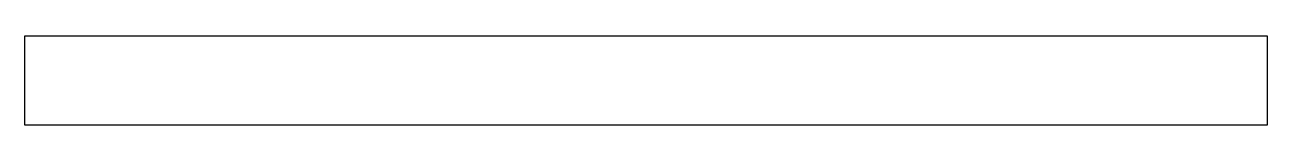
# Model space of a CAD drawing. Header units: millimetres. Extents: x -242 to 242, y -18 to 18.
import ezdxf

# ---------------------------------------------------------------- set-up
doc = ezdxf.new("R2010")
doc.units = ezdxf.units.MM

msp = doc.modelspace()

# ---------------------------------------------------------------- linework, layer by layer
for p, q in [((-242.2, -17.5), (-242.2, 17.5)), ((-242.2, 17.5), (242.2, 17.5)), ((242.2, 17.5), (242.2, -17.5)), ((242.2, -17.5), (-242.2, -17.5))]:
    msp.add_line(p, q)

doc.saveas('drawing.dxf')
